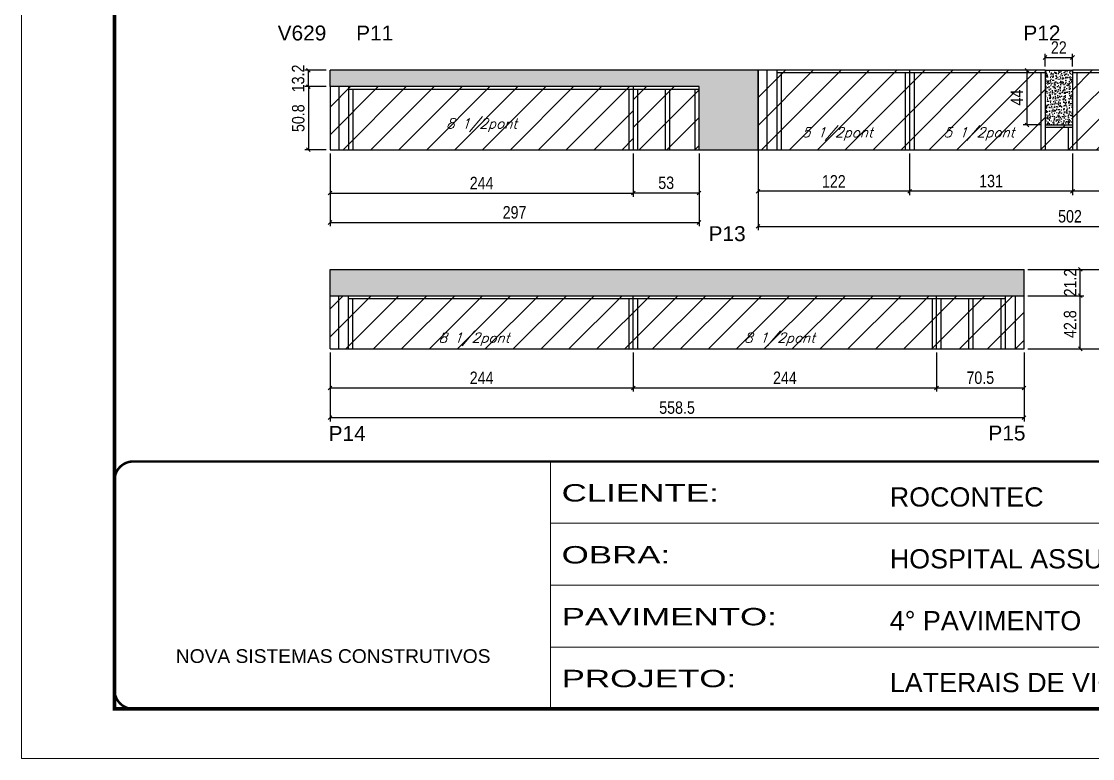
# Model space of a CAD drawing. Extents: x -20960 to -5926, y -2106 to 21915.
# Drawn here: x -9023 to -8162, y 17420 to 18013 of the extents above; entities that cross this region are included whole.
import ezdxf

# ---------------------------------------------------------------- set-up
doc = ezdxf.new("R2010")
doc.units = 0
doc.linetypes.add('CONTINUO', pattern=[0])
doc.linetypes.add('DASHED', pattern=[0.75, 0.5, -0.25])
for name, color, linetype in [('5', 5, 'Continuous'), ('COTA', 241, 'Continuous'), ('Painéis', 200, 'Continuous'), ('Reaproveitamento', 251, 'Continuous'), ('SARR_2.2x7', 40, 'Continuous'), ('SARR_3.5x7', 81, 'Continuous'), ('texto', 7, 'Continuous')]:
    doc.layers.add(name, color=color, linetype=linetype)
doc.layers.add('Folhas', color=255, linetype='Continuous', lineweight=9)
doc.layers.add('SARRAFO DE PRESSAO', color=251, linetype='DASHED', lineweight=9)
doc.styles.add('ARIAL', font='arial.ttf')
doc.styles.add('COTA TECNICA', font='techl___.ttf', dxfattribs={"height": 10})
doc.styles.add('Romans', font='romans.shx')
doc.styles.get("Standard").update_dxf_attribs({"font": 'arial.ttf'})
doc.styles.add('Tecnologia', font='')
doc.styles.get('Tecnologia').set_extended_font_data('Forgotten Futurist')
doc.dimstyles.new('PAINEL', dxfattribs={"dimtxt": 10, "dimasz": 3, "dimexe": 3, "dimexo": 3, "dimgap": 3, "dimtad": 1, "dimdec": 1, "dimzin": 12, "dimdsep": 46, "dimtxsty": 'COTA TECNICA', "dimblk1": 'OBLIQUE', "dimblk2": 'OBLIQUE', "dimsah": 1, "dimcen": 0.9, "dimclrd": 4, "dimclre": 4, "dimclrt": 240, "dimadec": 1, "dimazin": 3, "dimtfac": 1, "dimtdec": 1, "dimtmove": 0, "dimatfit": 3, "dimfxl": 1, "dimtolj": 1, "dimtzin": 12, "dimarcsym": 0})
pattern_1 = [(45, (-6354.074, 2.676), (-11.22532, 11.22532), [])]

# ---------------------------------------------------------------- blocks, each defined once
blk = doc.blocks.new('9999999999')
at = {"color": 30, "linetype": 'CONTINUO'}
for p, q in [((98564.56, 34230.21), (98564.56, 34429.45)), ((98564.56, 34379.64), (99583.98, 34379.64)), ((98564.56, 34329.83), (99487.98, 34329.83)), ((98564.56, 34280.02), (99487.98, 34280.02))]:
    blk.add_line(p, q, dxfattribs=at)
at = {"color": 30, "linetype": 'CONTINUO', "const_width": 2}
blk.add_lwpolyline([(99583.98, 34230.21), (99583.98, 34414.45, 0.414214), (99568.98, 34429.45), (98228.98, 34429.45, 0.414214), (98213.98, 34414.45), (98213.98, 34245.21, 0.414214), (98228.98, 34230.21), (99583.98, 34230.21)], format="xyb", dxfattribs=at)
at = {"layer": 'Folhas'}
blk.add_lwpolyline([(98138.98, 34190.21), (99623.98, 34190.21), (99623.98, 35240.21), (98138.98, 35240.21)], close=True, dxfattribs=at)
at = {"layer": 'Folhas', "color": 30, "const_width": 3}
blk.add_lwpolyline([(98213.98, 34230.21), (99583.98, 34230.21), (99583.98, 35200.21), (98213.98, 35200.21)], close=True, dxfattribs=at)
at = {"color": 7, "linetype": 'Continuous', "ltscale": 5, "style": 'ARIAL'}
for s, height, p in [('ROCONTEC', 15.483, (98837.68, 34393.13)), ('HOSPITAL ASSUNÇÃO', 15.4829, (98837.68, 34343.32)), ('4° PAVIMENTO', 15.4829, (98837.68, 34293.51)), ('NOVA SISTEMAS CONSTRUTIVOS', 11.0592, (98263.19, 34267.21)), ('LATERAIS DE VIGAS', 15.4829, (98837.68, 34243.7))]:
    blk.add_text(s, height=height, dxfattribs=at).set_placement(p)
at = {"layer": 'Folhas', "color": 7, "style": 'Tecnologia', "width": 1.5}
for s, p in [('CLIENTE:', (98573.65, 34397.17)), ('OBRA:', (98573.65, 34347.31)), ('PAVIMENTO:', (98573.65, 34297.5)), ('PROJETO:', (98573.65, 34247.69))]:
    blk.add_text(s, height=14, dxfattribs=at).set_placement(p)
blk = doc.blocks.new('_Oblique')
at = {"color": 0, "linetype": 'ByBlock', "lineweight": -2}
blk.add_line((-0.5, -0.5), (0.5, 0.5), dxfattribs=at)
blk = doc.blocks.new('*D363')
at = {"layer": 'COTA', "color": 4, "linetype": 'ByBlock', "lineweight": -2, "transparency": 16777216}
for p, q in [((-8775.21, 17906.88), (-8775.21, 17848.32)), ((-8478.21, 17906.88), (-8478.21, 17848.32)), ((-8775.21, 17851.32), (-8478.21, 17851.32))]:
    blk.add_line(p, q, dxfattribs=at)
at = {"layer": 'Defpoints', "color": 0, "linetype": 'ByBlock', "transparency": 16777216}
for p in [(-8775.21, 17909.88), (-8478.21, 17909.88), (-8478.21, 17851.32)]:
    blk.add_point(p, dxfattribs=at)
at = {"layer": 'COTA', "color": 4, "linetype": 'ByBlock', "lineweight": -2, "transparency": 16777216, "xscale": 3, "yscale": 3, "zscale": 3, "rotation": 180}
blk.add_blockref('_Oblique', (-8775.21, 17851.32), dxfattribs=at)
at = {"layer": 'COTA', "color": 4, "linetype": 'ByBlock', "lineweight": -2, "transparency": 16777216, "xscale": 3, "yscale": 3, "zscale": 3}
blk.add_blockref('_Oblique', (-8478.21, 17851.32), dxfattribs=at)
at = {"layer": 'COTA', "color": 240, "linetype": 'ByBlock', "transparency": 16777216, "insert": (-8626.71, 17859.42), "char_height": 10, "attachment_point": 5, "style": 'COTA TECNICA'}
blk.add_mtext('\\A1;297', dxfattribs=at)
blk = doc.blocks.new('*D364')
at = {"layer": 'COTA', "color": 4, "linetype": 'ByBlock', "lineweight": -2, "transparency": 16777216}
for p, q in [((-8199.81, 17976.88), (-8199.81, 17987.17)), ((-8177.81, 17976.88), (-8177.81, 17987.17)), ((-8199.81, 17984.17), (-8177.81, 17984.17))]:
    blk.add_line(p, q, dxfattribs=at)
at = {"layer": 'Defpoints', "color": 0, "linetype": 'ByBlock', "transparency": 16777216}
for p in [(-8177.81, 17984.17), (-8199.81, 17973.88), (-8177.81, 17973.88)]:
    blk.add_point(p, dxfattribs=at)
at = {"layer": 'COTA', "color": 4, "linetype": 'ByBlock', "lineweight": -2, "transparency": 16777216, "xscale": 3, "yscale": 3, "zscale": 3, "rotation": 180}
blk.add_blockref('_Oblique', (-8199.81, 17984.17), dxfattribs=at)
at = {"layer": 'COTA', "color": 4, "linetype": 'ByBlock', "lineweight": -2, "transparency": 16777216, "xscale": 3, "yscale": 3, "zscale": 3}
blk.add_blockref('_Oblique', (-8177.81, 17984.17), dxfattribs=at)
at = {"layer": 'COTA', "color": 240, "linetype": 'ByBlock', "transparency": 16777216, "insert": (-8188.81, 17992.17), "char_height": 10, "attachment_point": 5, "style": 'COTA TECNICA'}
blk.add_mtext('\\A1;22', dxfattribs=at)
blk = doc.blocks.new('*D365')
at = {"layer": 'COTA', "color": 4, "linetype": 'ByBlock', "lineweight": -2, "transparency": 16777216}
for p, q in [((-8202.81, 17973.87), (-8217.44, 17973.87)), ((-8214.44, 17973.87), (-8214.44, 17929.87)), ((-8202.81, 17929.87), (-8217.44, 17929.87))]:
    blk.add_line(p, q, dxfattribs=at)
at = {"layer": 'Defpoints', "color": 0, "linetype": 'ByBlock', "transparency": 16777216}
for p in [(-8199.81, 17973.87), (-8214.44, 17929.87), (-8199.81, 17929.87)]:
    blk.add_point(p, dxfattribs=at)
at = {"layer": 'COTA', "color": 4, "linetype": 'ByBlock', "lineweight": -2, "transparency": 16777216, "xscale": 3, "yscale": 3, "zscale": 3}
for p, rotation in [((-8214.44, 17973.87), 90), ((-8214.44, 17929.87), 270)]:
    blk.add_blockref('_Oblique', p, dxfattribs=dict(at, rotation=rotation))
at = {"layer": 'COTA', "color": 240, "linetype": 'ByBlock', "transparency": 16777216, "insert": (-8222.52, 17951.87), "char_height": 10, "attachment_point": 5, "rotation": 90, "style": 'COTA TECNICA'}
blk.add_mtext('\\A1;44', dxfattribs=at)
blk = doc.blocks.new('*D373')
at = {"layer": 'COTA', "color": 4, "linetype": 'ByBlock', "lineweight": -2, "transparency": 16777216}
for p, q in [((-8531.21, 17906.88), (-8531.21, 17871.98)), ((-8478.21, 17906.88), (-8478.21, 17871.98)), ((-8478.21, 17874.98), (-8531.21, 17874.98))]:
    blk.add_line(p, q, dxfattribs=at)
at = {"layer": 'Defpoints', "color": 0, "linetype": 'ByBlock', "transparency": 16777216}
for p in [(-8531.21, 17909.88), (-8478.21, 17909.88), (-8531.21, 17874.98)]:
    blk.add_point(p, dxfattribs=at)
at = {"layer": 'COTA', "color": 4, "linetype": 'ByBlock', "lineweight": -2, "transparency": 16777216, "xscale": 3, "yscale": 3, "zscale": 3, "rotation": 180}
blk.add_blockref('_Oblique', (-8531.21, 17874.98), dxfattribs=at)
at = {"layer": 'COTA', "color": 4, "linetype": 'ByBlock', "lineweight": -2, "transparency": 16777216, "xscale": 3, "yscale": 3, "zscale": 3}
blk.add_blockref('_Oblique', (-8478.21, 17874.98), dxfattribs=at)
at = {"layer": 'COTA', "color": 240, "linetype": 'ByBlock', "transparency": 16777216, "insert": (-8504.71, 17883.2), "char_height": 10, "attachment_point": 5, "style": 'COTA TECNICA'}
blk.add_mtext('\\A1;53', dxfattribs=at)
blk = doc.blocks.new('*D374')
at = {"layer": 'COTA', "color": 4, "linetype": 'ByBlock', "lineweight": -2, "transparency": 16777216}
for p, q in [((-8430.81, 17906.88), (-8430.81, 17873.41)), ((-8308.81, 17906.88), (-8308.81, 17873.41)), ((-8308.81, 17876.41), (-8430.81, 17876.41))]:
    blk.add_line(p, q, dxfattribs=at)
at = {"layer": 'Defpoints', "color": 0, "linetype": 'ByBlock', "transparency": 16777216}
for p in [(-8430.81, 17909.88), (-8308.81, 17909.88), (-8430.81, 17876.41)]:
    blk.add_point(p, dxfattribs=at)
at = {"layer": 'COTA', "color": 4, "linetype": 'ByBlock', "lineweight": -2, "transparency": 16777216, "xscale": 3, "yscale": 3, "zscale": 3, "rotation": 180}
blk.add_blockref('_Oblique', (-8430.81, 17876.41), dxfattribs=at)
at = {"layer": 'COTA', "color": 4, "linetype": 'ByBlock', "lineweight": -2, "transparency": 16777216, "xscale": 3, "yscale": 3, "zscale": 3}
blk.add_blockref('_Oblique', (-8308.81, 17876.41), dxfattribs=at)
at = {"layer": 'COTA', "color": 240, "linetype": 'ByBlock', "transparency": 16777216, "insert": (-8369.81, 17884.47), "char_height": 10, "attachment_point": 5, "style": 'COTA TECNICA'}
blk.add_mtext('\\A1;122', dxfattribs=at)
blk = doc.blocks.new('*D375')
at = {"layer": 'COTA', "color": 4, "linetype": 'ByBlock', "lineweight": -2, "transparency": 16777216}
for p, q in [((-8308.81, 17906.88), (-8308.81, 17873.41)), ((-8177.81, 17906.88), (-8177.81, 17873.41)), ((-8177.81, 17876.41), (-8308.81, 17876.41))]:
    blk.add_line(p, q, dxfattribs=at)
at = {"layer": 'Defpoints', "color": 0, "linetype": 'ByBlock', "transparency": 16777216}
for p in [(-8308.81, 17909.88), (-8177.81, 17909.88), (-8308.81, 17876.41)]:
    blk.add_point(p, dxfattribs=at)
at = {"layer": 'COTA', "color": 4, "linetype": 'ByBlock', "lineweight": -2, "transparency": 16777216, "xscale": 3, "yscale": 3, "zscale": 3, "rotation": 180}
blk.add_blockref('_Oblique', (-8308.81, 17876.41), dxfattribs=at)
at = {"layer": 'COTA', "color": 4, "linetype": 'ByBlock', "lineweight": -2, "transparency": 16777216, "xscale": 3, "yscale": 3, "zscale": 3}
blk.add_blockref('_Oblique', (-8177.81, 17876.41), dxfattribs=at)
at = {"layer": 'COTA', "color": 240, "linetype": 'ByBlock', "transparency": 16777216, "insert": (-8243.31, 17884.63), "char_height": 10, "attachment_point": 5, "style": 'COTA TECNICA'}
blk.add_mtext('\\A1;131', dxfattribs=at)
blk = doc.blocks.new('*D376')
at = {"layer": 'COTA', "color": 4, "linetype": 'ByBlock', "lineweight": -2, "transparency": 16777216}
for p, q in [((-8177.81, 17906.88), (-8177.81, 17873.41)), ((-8055.81, 17906.88), (-8055.81, 17873.41)), ((-8055.81, 17876.41), (-8177.81, 17876.41))]:
    blk.add_line(p, q, dxfattribs=at)
at = {"layer": 'Defpoints', "color": 0, "linetype": 'ByBlock', "transparency": 16777216}
for p in [(-8177.81, 17909.88), (-8055.81, 17909.88), (-8177.81, 17876.41)]:
    blk.add_point(p, dxfattribs=at)
at = {"layer": 'COTA', "color": 4, "linetype": 'ByBlock', "lineweight": -2, "transparency": 16777216, "xscale": 3, "yscale": 3, "zscale": 3, "rotation": 180}
blk.add_blockref('_Oblique', (-8177.81, 17876.41), dxfattribs=at)
at = {"layer": 'COTA', "color": 4, "linetype": 'ByBlock', "lineweight": -2, "transparency": 16777216, "xscale": 3, "yscale": 3, "zscale": 3}
blk.add_blockref('_Oblique', (-8055.81, 17876.41), dxfattribs=at)
at = {"layer": 'COTA', "color": 240, "linetype": 'ByBlock', "transparency": 16777216, "insert": (-8116.81, 17884.47), "char_height": 10, "attachment_point": 5, "style": 'COTA TECNICA'}
blk.add_mtext('\\A1;122', dxfattribs=at)
blk = doc.blocks.new('*D378')
at = {"layer": 'COTA', "color": 4, "linetype": 'ByBlock', "lineweight": -2, "transparency": 16777216}
for p, q in [((-8778.21, 17960.68), (-8795.58, 17960.68)), ((-8792.58, 17960.68), (-8792.58, 17909.88)), ((-8778.21, 17909.88), (-8795.58, 17909.88))]:
    blk.add_line(p, q, dxfattribs=at)
at = {"layer": 'Defpoints', "color": 0, "linetype": 'ByBlock', "transparency": 16777216}
for p in [(-8775.21, 17960.68), (-8792.58, 17909.88), (-8775.21, 17909.88)]:
    blk.add_point(p, dxfattribs=at)
at = {"layer": 'COTA', "color": 4, "linetype": 'ByBlock', "lineweight": -2, "transparency": 16777216, "xscale": 3, "yscale": 3, "zscale": 3}
for p, rotation in [((-8792.58, 17960.68), 90), ((-8792.58, 17909.88), 270)]:
    blk.add_blockref('_Oblique', p, dxfattribs=dict(at, rotation=rotation))
at = {"layer": 'COTA', "color": 240, "linetype": 'ByBlock', "transparency": 16777216, "insert": (-8800.71, 17935.28), "char_height": 10, "attachment_point": 5, "rotation": 90, "style": 'COTA TECNICA'}
blk.add_mtext('\\A1;50.8', dxfattribs=at)
blk = doc.blocks.new('*D379')
at = {"layer": 'COTA', "color": 4, "linetype": 'ByBlock', "lineweight": -2, "transparency": 16777216}
for p, q in [((-8778.21, 17973.88), (-8795.58, 17973.88)), ((-8792.58, 17960.68), (-8792.58, 17973.88)), ((-8778.21, 17960.68), (-8795.58, 17960.68))]:
    blk.add_line(p, q, dxfattribs=at)
at = {"layer": 'Defpoints', "color": 0, "linetype": 'ByBlock', "transparency": 16777216}
for p in [(-8792.58, 17973.88), (-8775.21, 17973.88), (-8775.21, 17960.68)]:
    blk.add_point(p, dxfattribs=at)
at = {"layer": 'COTA', "color": 4, "linetype": 'ByBlock', "lineweight": -2, "transparency": 16777216, "xscale": 3, "yscale": 3, "zscale": 3}
for p, rotation in [((-8792.58, 17973.88), 90), ((-8792.58, 17960.68), 270)]:
    blk.add_blockref('_Oblique', p, dxfattribs=dict(at, rotation=rotation))
at = {"layer": 'COTA', "color": 240, "linetype": 'ByBlock', "transparency": 16777216, "insert": (-8800.8, 17967.28), "char_height": 10, "attachment_point": 5, "rotation": 90, "style": 'COTA TECNICA'}
blk.add_mtext('\\A1;13.2', dxfattribs=at)
blk = doc.blocks.new('*D384')
at = {"layer": 'COTA', "color": 4, "lineweight": -2, "transparency": 16777216}
for p, q in [((-8775.21, 17886.88), (-8775.21, 17871.98)), ((-8531.21, 17886.88), (-8531.21, 17871.98)), ((-8775.21, 17874.98), (-8531.21, 17874.98))]:
    blk.add_line(p, q, dxfattribs=at)
at = {"layer": 'Defpoints', "color": 0, "transparency": 16777216}
for p in [(-8775.21, 17889.88), (-8531.21, 17889.88), (-8531.21, 17874.98)]:
    blk.add_point(p, dxfattribs=at)
at = {"layer": 'COTA', "color": 4, "lineweight": -2, "transparency": 16777216, "xscale": 3, "yscale": 3, "zscale": 3, "rotation": 180}
blk.add_blockref('_Oblique', (-8775.21, 17874.98), dxfattribs=at)
at = {"layer": 'COTA', "color": 4, "lineweight": -2, "transparency": 16777216, "xscale": 3, "yscale": 3, "zscale": 3}
blk.add_blockref('_Oblique', (-8531.21, 17874.98), dxfattribs=at)
at = {"layer": 'COTA', "color": 240, "transparency": 16777216, "insert": (-8653.21, 17883.06), "char_height": 10, "attachment_point": 5, "style": 'COTA TECNICA'}
blk.add_mtext('\\A1;244', dxfattribs=at)
blk = doc.blocks.new('*D385')
at = {"layer": 'COTA', "color": 4, "lineweight": -2, "ltscale": 25, "transparency": 16777216}
for p, q in [((-8775.21, 17746.58), (-8775.21, 17715.16)), ((-8531.21, 17746.58), (-8531.21, 17715.16)), ((-8775.21, 17718.16), (-8531.21, 17718.16))]:
    blk.add_line(p, q, dxfattribs=at)
at = {"layer": 'Defpoints', "color": 0, "ltscale": 25, "transparency": 16777216}
for p in [(-8775.21, 17749.58), (-8531.21, 17749.58), (-8531.21, 17718.16)]:
    blk.add_point(p, dxfattribs=at)
at = {"layer": 'COTA', "color": 4, "lineweight": -2, "ltscale": 25, "transparency": 16777216, "xscale": 3, "yscale": 3, "zscale": 3, "rotation": 180}
blk.add_blockref('_Oblique', (-8775.21, 17718.16), dxfattribs=at)
at = {"layer": 'COTA', "color": 4, "lineweight": -2, "ltscale": 25, "transparency": 16777216, "xscale": 3, "yscale": 3, "zscale": 3}
blk.add_blockref('_Oblique', (-8531.21, 17718.16), dxfattribs=at)
at = {"layer": 'COTA', "color": 240, "ltscale": 25, "transparency": 16777216, "insert": (-8653.21, 17726.23), "char_height": 10, "attachment_point": 5, "style": 'COTA TECNICA'}
blk.add_mtext('\\A1;244', dxfattribs=at)
blk = doc.blocks.new('*D431')
at = {"layer": 'COTA', "color": 4, "lineweight": -2, "ltscale": 25, "transparency": 16777216}
for p, q in [((-8213.74, 17792.38), (-8168.58, 17792.38)), ((-8171.58, 17749.58), (-8171.58, 17792.38)), ((-8213.74, 17749.58), (-8168.58, 17749.58))]:
    blk.add_line(p, q, dxfattribs=at)
at = {"layer": 'Defpoints', "color": 0, "ltscale": 25, "transparency": 16777216}
for p in [(-8216.74, 17792.38), (-8171.58, 17792.38), (-8216.74, 17749.58)]:
    blk.add_point(p, dxfattribs=at)
at = {"layer": 'COTA', "color": 4, "lineweight": -2, "ltscale": 25, "transparency": 16777216, "xscale": 3, "yscale": 3, "zscale": 3}
for p, rotation in [((-8171.58, 17792.38), 90), ((-8171.58, 17749.58), 270)]:
    blk.add_blockref('_Oblique', p, dxfattribs=dict(at, rotation=rotation))
at = {"layer": 'COTA', "color": 240, "ltscale": 25, "transparency": 16777216, "insert": (-8179.68, 17769.48), "char_height": 10, "attachment_point": 5, "rotation": 90, "style": 'COTA TECNICA'}
blk.add_mtext('\\A1;42.8', dxfattribs=at)
blk = doc.blocks.new('*D432')
at = {"layer": 'COTA', "color": 4, "lineweight": -2, "ltscale": 25, "transparency": 16777216}
for p, q in [((-8531.21, 17746.58), (-8531.21, 17715.16)), ((-8287.21, 17746.58), (-8287.21, 17715.16)), ((-8531.21, 17718.16), (-8287.21, 17718.16))]:
    blk.add_line(p, q, dxfattribs=at)
at = {"layer": 'Defpoints', "color": 0, "ltscale": 25, "transparency": 16777216}
for p in [(-8531.21, 17749.58), (-8287.21, 17749.58), (-8287.21, 17718.16)]:
    blk.add_point(p, dxfattribs=at)
at = {"layer": 'COTA', "color": 4, "lineweight": -2, "ltscale": 25, "transparency": 16777216, "xscale": 3, "yscale": 3, "zscale": 3, "rotation": 180}
blk.add_blockref('_Oblique', (-8531.21, 17718.16), dxfattribs=at)
at = {"layer": 'COTA', "color": 4, "lineweight": -2, "ltscale": 25, "transparency": 16777216, "xscale": 3, "yscale": 3, "zscale": 3}
blk.add_blockref('_Oblique', (-8287.21, 17718.16), dxfattribs=at)
at = {"layer": 'COTA', "color": 240, "ltscale": 25, "transparency": 16777216, "insert": (-8409.21, 17726.23), "char_height": 10, "attachment_point": 5, "style": 'COTA TECNICA'}
blk.add_mtext('\\A1;244', dxfattribs=at)
blk = doc.blocks.new('*D386')
at = {"layer": 'COTA', "color": 4, "lineweight": -2, "ltscale": 25, "transparency": 16777216}
for p, q in [((-8775.21, 17746.58), (-8775.21, 17691.08)), ((-8216.74, 17746.58), (-8216.74, 17691.08)), ((-8216.74, 17694.08), (-8775.21, 17694.08))]:
    blk.add_line(p, q, dxfattribs=at)
at = {"layer": 'Defpoints', "color": 0, "ltscale": 25, "transparency": 16777216}
for p in [(-8775.21, 17749.58), (-8216.74, 17749.58), (-8775.21, 17694.08)]:
    blk.add_point(p, dxfattribs=at)
at = {"layer": 'COTA', "color": 4, "lineweight": -2, "ltscale": 25, "transparency": 16777216, "xscale": 3, "yscale": 3, "zscale": 3, "rotation": 180}
blk.add_blockref('_Oblique', (-8775.21, 17694.08), dxfattribs=at)
at = {"layer": 'COTA', "color": 4, "lineweight": -2, "ltscale": 25, "transparency": 16777216, "xscale": 3, "yscale": 3, "zscale": 3}
blk.add_blockref('_Oblique', (-8216.74, 17694.08), dxfattribs=at)
at = {"layer": 'COTA', "color": 240, "ltscale": 25, "transparency": 16777216, "insert": (-8495.98, 17702.21), "char_height": 10, "attachment_point": 5, "style": 'COTA TECNICA'}
blk.add_mtext('\\A1;558.5', dxfattribs=at)
blk = doc.blocks.new('*D433')
at = {"layer": 'COTA', "color": 4, "lineweight": -2, "ltscale": 25, "transparency": 16777216}
for p, q in [((-8213.74, 17813.58), (-8168.58, 17813.58)), ((-8171.58, 17792.38), (-8171.58, 17813.58)), ((-8213.74, 17792.38), (-8168.58, 17792.38))]:
    blk.add_line(p, q, dxfattribs=at)
at = {"layer": 'Defpoints', "color": 0, "ltscale": 25, "transparency": 16777216}
for p in [(-8216.74, 17813.58), (-8171.58, 17813.58), (-8216.74, 17792.38)]:
    blk.add_point(p, dxfattribs=at)
at = {"layer": 'COTA', "color": 4, "lineweight": -2, "ltscale": 25, "transparency": 16777216, "xscale": 3, "yscale": 3, "zscale": 3}
for p, rotation in [((-8171.58, 17813.58), 90), ((-8171.58, 17792.38), 270)]:
    blk.add_blockref('_Oblique', p, dxfattribs=dict(at, rotation=rotation))
at = {"layer": 'COTA', "color": 240, "ltscale": 25, "transparency": 16777216, "insert": (-8179.64, 17802.98), "char_height": 10, "attachment_point": 5, "rotation": 90, "style": 'COTA TECNICA'}
blk.add_mtext('\\A1;21.2', dxfattribs=at)
blk = doc.blocks.new('*D434')
at = {"layer": 'COTA', "color": 4, "lineweight": -2, "ltscale": 25, "transparency": 16777216}
for p, q in [((-8213.74, 17813.58), (-8138.43, 17813.58)), ((-8141.43, 17749.58), (-8141.43, 17813.58)), ((-8213.74, 17749.58), (-8138.43, 17749.58))]:
    blk.add_line(p, q, dxfattribs=at)
at = {"layer": 'Defpoints', "color": 0, "ltscale": 25, "transparency": 16777216}
for p in [(-8216.74, 17813.58), (-8141.43, 17813.58), (-8216.74, 17749.58)]:
    blk.add_point(p, dxfattribs=at)
at = {"layer": 'COTA', "color": 4, "lineweight": -2, "ltscale": 25, "transparency": 16777216, "xscale": 3, "yscale": 3, "zscale": 3}
for p, rotation in [((-8141.43, 17813.58), 90), ((-8141.43, 17749.58), 270)]:
    blk.add_blockref('_Oblique', p, dxfattribs=dict(at, rotation=rotation))
at = {"layer": 'COTA', "color": 240, "ltscale": 25, "transparency": 16777216, "insert": (-8149.53, 17781.58), "char_height": 10, "attachment_point": 5, "rotation": 90, "style": 'COTA TECNICA'}
blk.add_mtext('\\A1;64', dxfattribs=at)
blk = doc.blocks.new('*D418')
at = {"layer": 'COTA', "color": 4, "lineweight": -2, "ltscale": 25, "transparency": 16777216}
for p, q in [((-8287.21, 17746.58), (-8287.21, 17715.16)), ((-8216.74, 17746.58), (-8216.74, 17715.16)), ((-8287.21, 17718.16), (-8216.74, 17718.16))]:
    blk.add_line(p, q, dxfattribs=at)
at = {"layer": 'Defpoints', "color": 0, "ltscale": 25, "transparency": 16777216}
for p in [(-8287.21, 17749.58), (-8216.74, 17749.58), (-8216.74, 17718.16)]:
    blk.add_point(p, dxfattribs=at)
at = {"layer": 'COTA', "color": 4, "lineweight": -2, "ltscale": 25, "transparency": 16777216, "xscale": 3, "yscale": 3, "zscale": 3, "rotation": 180}
blk.add_blockref('_Oblique', (-8287.21, 17718.16), dxfattribs=at)
at = {"layer": 'COTA', "color": 4, "lineweight": -2, "ltscale": 25, "transparency": 16777216, "xscale": 3, "yscale": 3, "zscale": 3}
blk.add_blockref('_Oblique', (-8216.74, 17718.16), dxfattribs=at)
at = {"layer": 'COTA', "color": 240, "ltscale": 25, "transparency": 16777216, "insert": (-8251.98, 17726.27), "char_height": 10, "attachment_point": 5, "style": 'COTA TECNICA'}
blk.add_mtext('\\A1;70.5', dxfattribs=at)
blk = doc.blocks.new('*D430')
at = {"layer": 'COTA', "color": 4, "lineweight": -2, "ltscale": 25, "transparency": 16777216}
for p, q in [((-8430.81, 17938.88), (-8430.81, 17845.12)), ((-7928.81, 17932.87), (-7928.81, 17845.12)), ((-8430.81, 17848.12), (-7928.81, 17848.12))]:
    blk.add_line(p, q, dxfattribs=at)
at = {"layer": 'Defpoints', "color": 0, "ltscale": 25, "transparency": 16777216}
for p in [(-8430.81, 17941.88), (-7928.81, 17935.87), (-7928.81, 17848.12)]:
    blk.add_point(p, dxfattribs=at)
at = {"layer": 'COTA', "color": 4, "lineweight": -2, "ltscale": 25, "transparency": 16777216, "xscale": 3, "yscale": 3, "zscale": 3, "rotation": 180}
blk.add_blockref('_Oblique', (-8430.81, 17848.12), dxfattribs=at)
at = {"layer": 'COTA', "color": 4, "lineweight": -2, "ltscale": 25, "transparency": 16777216, "xscale": 3, "yscale": 3, "zscale": 3}
blk.add_blockref('_Oblique', (-7928.81, 17848.12), dxfattribs=at)
at = {"layer": 'COTA', "color": 240, "ltscale": 25, "transparency": 16777216, "insert": (-8179.81, 17856.23), "char_height": 10, "attachment_point": 5, "style": 'COTA TECNICA'}
blk.add_mtext('\\A1;502', dxfattribs=at)

msp = doc.modelspace()

# ---------------------------------------------------------------- hatches: boundary and pattern name
at = {"layer": 'COTA', "linetype": 'ByBlock'}
h = msp.add_hatch(dxfattribs=at)
h.set_pattern_fill('AR-CONC', color=256, scale=0.03)
h.set_pattern_definition([(50, (-149517.181, -15085.6266), (5.46554007, -0.47817257), [0.5715, -6.2865]), (355, (-149517.181, -15085.6266), (-1.05730264, 5.73170536), [0.4572, -5.02921753]), (100.4514447, (-149516.7254, -15085.6664), (4.40823741, 5.25353256), [0.48570026, -5.34270734]), (46.1842, (-149517.181, -15084.1026), (8.13237123, -1.26126984), [0.85725, -9.42975]), (96.6355576, (-149516.503, -15084.208), (7.122124, 7.42278374), [0.7285507, -8.01406824]), (351.184151, (-149517.181, -15084.1026), (7.122124, 7.42278374), [0.685799, -7.54379196]), (21, (-149516.419, -15084.4836), (4.54843174, -3.06795595), [0.5715, -6.2865]), (326, (-149516.419, -15084.4836), (1.85406085, 5.52563898), [0.4572, -5.0292]), (71.451445, (-149516.04, -15084.739), (6.40249258, 2.45768307), [0.48570026, -5.34269813]), (37.5, (-149517.1808, -15085.6266), (0.092658098, 2.536651166), [0, -4.96824, 0, -5.1054, 0, -5.04825]), (7.5, (-149517.1808, -15085.6266), (2.004589875, 3.005417245), [0, -2.91084, 0, -4.85394, 0, -1.92405]), (327.5, (-149518.88, -15085.6266), (4.067717855, -0.17186232), [0, -1.905, 0, -5.9436, 0, -7.8867]), (317.5, (-149519.642, -15085.6266), (4.44387544, 0.76279473), [0, -2.4765, 0, -3.94716, 0, -5.6007])])
h.paths.add_polyline_path([(-8478.21, 17909.88), (-8451.21, 17909.88), (-8430.81, 17909.88), (-8430.81, 17973.88), (-8775.21, 17973.88), (-8775.21, 17960.68), (-8478.21, 17960.68)])
at = {"layer": 'COTA', "ltscale": 25}
h = msp.add_hatch(dxfattribs=at)
h.set_pattern_fill('AR-CONC', color=256, scale=0.03)
h.set_pattern_definition([(50, (-146086.3634, -10208.233), (5.46554007, -0.47817257), [0.5715, -6.2865]), (355, (-146086.3634, -10208.233), (-1.05730264, 5.73170536), [0.4572, -5.02921753]), (100.4514447, (-146085.908, -10208.273), (4.40823741, 5.25353256), [0.48570026, -5.34270734]), (46.1842, (-146086.3634, -10206.709), (8.13237123, -1.26126984), [0.85725, -9.42975]), (96.6355576, (-146085.686, -10206.814), (7.122124, 7.42278374), [0.7285507, -8.01406824]), (351.184151, (-146086.3634, -10206.709), (7.122124, 7.42278374), [0.685799, -7.54379196]), (21, (-146085.6014, -10207.09), (4.54843174, -3.06795595), [0.5715, -6.2865]), (326, (-146085.6014, -10207.09), (1.85406085, 5.52563898), [0.4572, -5.0292]), (71.451445, (-146085.2224, -10207.346), (6.40249258, 2.45768307), [0.48570026, -5.34269813]), (37.5, (-146086.3634, -10208.2331), (0.092658098, 2.536651166), [0, -4.96824, 0, -5.1054, 0, -5.04825]), (7.5, (-146086.3634, -10208.2331), (2.004589875, 3.005417245), [0, -2.91084, 0, -4.85394, 0, -1.92405]), (327.5, (-146088.0627, -10208.2331), (4.067717855, -0.17186232), [0, -1.905, 0, -5.9436, 0, -7.8867]), (317.5, (-146088.8247, -10208.233), (4.44387544, 0.76279473), [0, -2.4765, 0, -3.94716, 0, -5.6007])])
h.paths.add_polyline_path([(-8177.81, 17929.87), (-8177.81, 17973.87), (-8199.81, 17973.87), (-8199.81, 17929.87)])
at = {"layer": 'COTA', "linetype": 'ByBlock'}
h = msp.add_hatch(dxfattribs=at)
h.set_pattern_fill('AR-CONC', color=256, scale=0.03)
h.set_pattern_definition([(50, (-150155.791, -13796.813), (5.46554007, -0.47817257), [0.5715, -6.2865]), (355, (-150155.791, -13796.813), (-1.05730264, 5.73170536), [0.4572, -5.02921753]), (100.4514447, (-150155.3354, -13796.8526), (4.40823741, 5.25353256), [0.48570026, -5.34270734]), (46.1842, (-150155.791, -13795.289), (8.13237123, -1.26126984), [0.85725, -9.42975]), (96.6355576, (-150155.113, -13795.394), (7.122124, 7.42278374), [0.7285507, -8.01406824]), (351.184151, (-150155.791, -13795.289), (7.122124, 7.42278374), [0.685799, -7.54379196]), (21, (-150155.029, -13795.67), (4.54843174, -3.06795595), [0.5715, -6.2865]), (326, (-150155.029, -13795.67), (1.85406085, 5.52563898), [0.4572, -5.0292]), (71.451445, (-150154.65, -13795.9254), (6.40249258, 2.45768307), [0.48570026, -5.34269813]), (37.5, (-150155.791, -13796.8128), (0.092658098, 2.536651166), [0, -4.96824, 0, -5.1054, 0, -5.04825]), (7.5, (-150155.791, -13796.8128), (2.004589875, 3.005417245), [0, -2.91084, 0, -4.85394, 0, -1.92405]), (327.5, (-150157.4902, -13796.8128), (4.067717855, -0.17186232), [0, -1.905, 0, -5.9436, 0, -7.8867]), (317.5, (-150158.252, -13796.8128), (4.44387544, 0.76279473), [0, -2.4765, 0, -3.94716, 0, -5.6007])])
h.paths.add_polyline_path([(-8216.74, 17792.38), (-8216.74, 17813.58), (-8775.21, 17813.58), (-8775.21, 17792.38)])
at = {"layer": 'Reaproveitamento', "ltscale": 25}
h = msp.add_hatch(dxfattribs=at)
h.set_pattern_fill('ANSI31', color=256, scale=5, style=2)
h.set_pattern_definition(pattern_1)
h.paths.add_polyline_path([(-8403.4, 17914.6), (-8335.78, 17914.6), (-8330.28, 17930.57), (-8397.9, 17930.57)], flags=16)
h.paths.add_polyline_path([(-8177.81, 17929.87), (-8199.81, 17929.87), (-8199.81, 17973.88), (-8430.81, 17973.88), (-8430.74, 17909.88), (-8177.81, 17909.88)])
h = msp.add_hatch(dxfattribs=at)
h.set_pattern_fill('ANSI31', color=256, scale=5)
h.set_pattern_definition(pattern_1)
h.paths.add_polyline_path([(-8092.77, 17929.62), (-8025.15, 17929.62), (-8025.5, 17929.62), (-8093.12, 17929.62)], flags=16)
h.paths.add_polyline_path([(-7950.81, 17961.87), (-7950.81, 17973.88), (-8177.81, 17973.88), (-8177.81, 17961.87), (-8177.81, 17909.88), (-7928.81, 17909.88), (-7928.81, 17961.87)])
at = {"layer": 'Reaproveitamento', "linetype": 'ByBlock'}
h = msp.add_hatch(dxfattribs=at)
h.set_pattern_fill('ANSI31', color=256, scale=5)
h.set_pattern_definition(pattern_1)
h.paths.add_polyline_path([(-8531.21, 17960.68), (-8775.21, 17960.68), (-8775.21, 17909.88), (-8531.21, 17909.88)])
h.paths.add_polyline_path([(-8693.52, 17921.72), (-8619.42, 17921.72), (-8613.93, 17937.69), (-8688.02, 17937.69)], flags=24)
at = {"layer": 'Reaproveitamento', "ltscale": 25}
h = msp.add_hatch(dxfattribs=at)
h.set_pattern_fill('ANSI31', color=256, scale=5)
h.set_pattern_definition([(45, (-149548.28, -8209.47), (-11.2253202, 11.2253202), [])])
h.paths.add_polyline_path([(-8478.21, 17960.68), (-8531.21, 17960.68), (-8531.21, 17909.88), (-8478.21, 17909.88)])
h = msp.add_hatch(dxfattribs=at)
h.set_pattern_fill('ANSI31', color=256, scale=5)
h.set_pattern_definition([(45, (-149792.28, -8377.768), (-11.2253202, 11.2253202), [])])
h.paths.add_polyline_path([(-8216.74, 17792.38), (-8775.21, 17792.38), (-8775.21, 17749.58), (-8216.74, 17749.58)])

# ---------------------------------------------------------------- linework, layer by layer
at = {"layer": 'COTA', "linetype": 'ByBlock'}
for p, q in [((-8430.81, 17973.88), (-8775.21, 17973.88)), ((-8775.21, 17960.68), (-8775.21, 17973.88)), ((-8430.74, 17909.88), (-8430.81, 17973.88)), ((-8199.81, 17973.87), (-8177.81, 17973.87)), ((-8478.21, 17909.88), (-8430.74, 17909.88)), ((-8775.21, 17813.58), (-8216.74, 17813.58)), ((-8775.21, 17792.38), (-8775.21, 17813.58)), ((-8216.74, 17792.38), (-8216.74, 17813.58))]:
    msp.add_line(p, q, dxfattribs=at)
at = {"layer": 'Painéis', "linetype": 'ByBlock'}
for p, q in [((-8430.81, 17973.88), (-8430.81, 17909.88)), ((-8199.81, 17973.88), (-8430.81, 17973.88)), ((-8308.81, 17973.88), (-8308.81, 17909.88)), ((-8199.81, 17973.87), (-8199.81, 17929.87)), ((-8177.81, 17973.88), (-8177.81, 17929.87)), ((-7950.81, 17973.87), (-8177.81, 17973.88)), ((-8775.21, 17960.68), (-8775.21, 17909.88)), ((-8478.21, 17960.68), (-8775.21, 17960.68)), ((-8531.21, 17960.68), (-8531.21, 17909.88)), ((-8478.21, 17909.88), (-8478.21, 17960.68)), ((-8199.81, 17929.87), (-8177.81, 17929.87)), ((-8177.81, 17929.87), (-8177.81, 17909.88)), ((-8775.21, 17909.88), (-8531.21, 17909.88)), ((-8531.21, 17909.88), (-8478.21, 17909.88)), ((-8430.81, 17909.88), (-8177.81, 17909.88)), ((-8177.81, 17909.88), (-7928.81, 17909.87))]:
    msp.add_line(p, q, dxfattribs=at)
at = {"layer": 'Painéis'}
for p, q in [((-8775.21, 17792.38), (-8216.74, 17792.38)), ((-8775.21, 17749.58), (-8216.74, 17749.58))]:
    msp.add_line(p, q, dxfattribs=at)
at = {"layer": 'Painéis', "ltscale": 25}
for p, q in [((-8775.21, 17749.58), (-8775.21, 17792.38)), ((-8531.21, 17749.58), (-8531.21, 17792.38)), ((-8287.21, 17749.58), (-8287.21, 17792.38)), ((-8216.74, 17749.58), (-8216.74, 17792.38))]:
    msp.add_line(p, q, dxfattribs=at)
at = {"layer": 'SARR_2.2x7', "linetype": 'Continuous'}
for p, q in [((-8423.81, 17973.88), (-8423.81, 17909.88)), ((-8308.81, 17971.68), (-8415.81, 17971.68)), ((-8199.81, 17971.68), (-8308.81, 17971.68)), ((-8055.81, 17971.68), (-8177.81, 17971.68)), ((-8768.21, 17960.68), (-8768.21, 17909.88)), ((-8531.21, 17958.48), (-8760.21, 17958.48)), ((-8478.21, 17958.48), (-8531.21, 17958.48)), ((-8177.81, 17927.67), (-8199.81, 17927.67)), ((-8768.21, 17749.58), (-8768.21, 17792.38)), ((-8760.21, 17790.18), (-8531.21, 17790.18)), ((-8531.21, 17790.18), (-8287.21, 17790.18)), ((-8287.21, 17790.18), (-8231.74, 17790.18)), ((-8223.74, 17749.58), (-8223.74, 17792.38))]:
    msp.add_line(p, q, dxfattribs=at)
at = {"layer": 'SARR_3.5x7'}
for p, q in [((-8415.81, 17973.88), (-8415.81, 17909.88)), ((-8412.31, 17971.68), (-8412.31, 17909.88)), ((-8312.31, 17971.68), (-8312.31, 17909.88)), ((-8305.31, 17971.68), (-8305.31, 17909.88)), ((-8203.31, 17971.68), (-8203.31, 17909.88)), ((-8174.31, 17971.68), (-8174.31, 17909.88)), ((-8760.21, 17960.68), (-8760.21, 17909.88)), ((-8756.71, 17958.48), (-8756.71, 17909.88)), ((-8534.71, 17958.48), (-8534.71, 17909.88)), ((-8527.71, 17958.48), (-8527.71, 17909.88)), ((-8505.57, 17958.48), (-8505.57, 17909.88)), ((-8502.07, 17958.48), (-8502.07, 17909.88)), ((-8481.71, 17958.48), (-8481.71, 17909.88)), ((-8199.81, 17929.87), (-8199.81, 17909.88)), ((-8181.31, 17927.67), (-8181.31, 17909.88)), ((-8760.21, 17749.58), (-8760.21, 17792.38)), ((-8756.71, 17749.58), (-8756.71, 17790.18)), ((-8534.71, 17790.18), (-8534.71, 17749.58)), ((-8527.69, 17790.18), (-8527.69, 17749.58)), ((-8290.71, 17790.18), (-8290.71, 17749.58)), ((-8283.69, 17790.18), (-8283.69, 17749.58)), ((-8261.23, 17749.58), (-8261.23, 17790.18)), ((-8257.73, 17749.58), (-8257.73, 17790.18)), ((-8235.24, 17749.58), (-8235.24, 17790.18)), ((-8231.74, 17749.58), (-8231.74, 17792.38))]:
    msp.add_line(p, q, dxfattribs=at)

# ---------------------------------------------------------------- block references
at = {"layer": 'SARRAFO DE PRESSAO', "color": 6, "linetype": 'ByBlock'}
msp.add_blockref('9999999999', (-107162.48, -16770.54), dxfattribs=at)

# ---------------------------------------------------------------- texts
at = {"layer": '5', "linetype": 'Continuous'}
for s, p in [('V629', (-8817.33, 17997.88)), ('P11', (-8754.17, 17997.88)), ('P12', (-8217.3, 17997.88)), ('P13', (-8470.6, 17836.33)), ('P14', (-8776.3, 17675.5)), ('P15', (-8245.45, 17675.81))]:
    msp.add_text(s, height=12, rotation=0.00004, dxfattribs=at).set_placement(p)
at = {"layer": 'texto', "color": 2, "char_height": 8, "attachment_point": 5, "style": 'Romans'}
for s, insert in [('{\\Q19;\\C256;8 1/2pont}', (-8653.22, 17929.7)), ('{\\Q19;\\C256;5 1/2pont}', (-8367.03, 17922.59)), ('{\\Q19;\\C256;5 1/2pont}', (-8253.04, 17922.59)), ('{\\Q19;\\C256;8 1/2pont}', (-8659.32, 17757.23)), ('{\\Q19;\\C256;8 1/2pont}', (-8413.48, 17757.23))]:
    msp.add_mtext(s, dxfattribs=dict(at, insert=insert))

# ---------------------------------------------------------------- dimensions: what is measured, and where the dimension line sits
at = {"layer": 'COTA', "linetype": 'ByBlock'}
for base, p1, p2, picture, middle in [((-8177.81, 17984.17), (-8199.81, 17973.88), (-8177.81, 17973.88), '*D364', (-8188.81, 17992.17)), ((-8478.21, 17851.32), (-8775.21, 17909.88), (-8478.21, 17909.88), '*D363', (-8626.71, 17859.42)), ((-8531.21, 17874.98), (-8478.21, 17909.88), (-8531.21, 17909.88), '*D373', (-8504.71, 17883.2)), ((-8430.81, 17876.41), (-8308.81, 17909.88), (-8430.81, 17909.88), '*D374', (-8369.81, 17884.47)), ((-8308.81, 17876.41), (-8177.81, 17909.88), (-8308.81, 17909.88), '*D375', (-8243.31, 17884.63)), ((-8177.81, 17876.41), (-8055.81, 17909.88), (-8177.81, 17909.88), '*D376', (-8116.81, 17884.47))]:
    dim = msp.add_linear_dim(base=base, p1=p1, p2=p2, dimstyle='PAINEL', dxfattribs=at)
    dim.commit()
    dim.dimension.update_dxf_attribs({"geometry": picture, "text_midpoint": middle})
dim = msp.add_linear_dim(base=(-8792.58, 17973.88), p1=(-8775.21, 17960.68), p2=(-8775.21, 17973.88), angle=90, dimstyle='PAINEL', dxfattribs=at)
dim.commit()
dim.dimension.update_dxf_attribs({"geometry": '*D379', "text_midpoint": (-8792.58, 17967.28), "dimtype": 160})
for base, p1, p2, picture, middle in [((-8214.44, 17929.87), (-8199.81, 17973.87), (-8199.81, 17929.87), '*D365', (-8222.52, 17951.87)), ((-8792.58, 17909.88), (-8775.21, 17960.68), (-8775.21, 17909.88), '*D378', (-8800.71, 17935.28))]:
    dim = msp.add_linear_dim(base=base, p1=p1, p2=p2, angle=90, dimstyle='PAINEL', dxfattribs=at)
    dim.commit()
    dim.dimension.update_dxf_attribs({"geometry": picture, "text_midpoint": middle})
at = {"layer": 'COTA', "ltscale": 25}
for base, p1, p2, picture, middle in [((-7928.81, 17848.12), (-8430.81, 17941.88), (-7928.81, 17935.87), '*D430', (-8179.81, 17856.23)), ((-8775.21, 17694.08), (-8216.74, 17749.58), (-8775.21, 17749.58), '*D386', (-8495.98, 17702.21)), ((-8287.21, 17718.16), (-8531.21, 17749.58), (-8287.21, 17749.58), '*D432', (-8409.21, 17726.23)), ((-8216.74, 17718.16), (-8287.21, 17749.58), (-8216.74, 17749.58), '*D418', (-8251.98, 17726.27))]:
    dim = msp.add_linear_dim(base=base, p1=p1, p2=p2, dimstyle='PAINEL', dxfattribs=at)
    dim.commit()
    dim.dimension.update_dxf_attribs({"geometry": picture, "text_midpoint": middle})
at = {"layer": 'COTA'}
dim = msp.add_linear_dim(base=(-8531.21, 17874.98), p1=(-8775.21, 17889.88), p2=(-8531.21, 17889.88), dimstyle='PAINEL', dxfattribs=at)
dim.commit()
dim.dimension.update_dxf_attribs({"geometry": '*D384', "text_midpoint": (-8653.21, 17883.06)})
at = {"layer": 'COTA', "ltscale": 25}
for base, p1, p2, picture, middle in [((-8171.58, 17813.58), (-8216.74, 17792.38), (-8216.74, 17813.58), '*D433', (-8171.58, 17802.98)), ((-8171.58, 17792.38), (-8216.74, 17749.58), (-8216.74, 17792.38), '*D431', (-8171.58, 17769.48))]:
    dim = msp.add_linear_dim(base=base, p1=p1, p2=p2, angle=90, dimstyle='PAINEL', dxfattribs=at)
    dim.commit()
    dim.dimension.update_dxf_attribs({"geometry": picture, "text_midpoint": middle, "dimtype": 160})
dim = msp.add_linear_dim(base=(-8141.43, 17813.58), p1=(-8216.74, 17749.58), p2=(-8216.74, 17813.58), angle=90, dimstyle='PAINEL', dxfattribs=at)
dim.commit()
dim.dimension.update_dxf_attribs({"geometry": '*D434', "text_midpoint": (-8149.53, 17781.58)})
dim = msp.add_linear_dim(base=(-8531.21, 17718.16), p1=(-8775.21, 17749.58), p2=(-8531.21, 17749.58), dimstyle='PAINEL', dxfattribs=at)
dim.commit()
dim.dimension.update_dxf_attribs({"geometry": '*D385', "text_midpoint": (-8653.21, 17718.16), "dimtype": 160})

doc.saveas('drawing.dxf')
